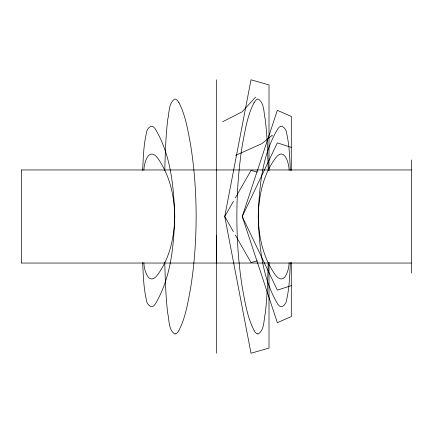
<?xml version="1.0" encoding="UTF-8"?>
<svg xmlns="http://www.w3.org/2000/svg" width="433" height="433" viewBox="0 0 433 433"><rect width="100%" height="100%" fill="white"/><g stroke="black" fill="none" stroke-linecap="round" stroke-linejoin="round"><path stroke-width="0.65" d="M216.5 262.544L216.5 235.184M164.784 170.321C165.238 153.428 165.747 136.503 167.701 119.708C169.368 113.013 168.383 103.384 174.613 99.049L175.625 99.168A220.7 21.076 85.4 0 1 178.921 102.745M268.216 262.679C267.762 279.572 267.253 296.497 265.299 313.292C263.632 319.987 264.617 329.616 258.387 333.951L257.375 333.832M142.657 170.461C143.253 158.24 143.55 145.883 146.224 133.894C146.3 129.299 151.371 122.799 155.111 128.709C170.878 154.76 173.806 186.661 174.737 216.5C173.806 246.339 170.878 278.24 155.111 304.291C151.371 310.201 146.3 303.701 146.224 299.106C143.55 287.117 143.253 274.76 142.657 262.539M290.343 262.539C289.747 274.76 289.45 287.117 286.776 299.106C286.7 303.701 281.629 310.201 277.889 304.291C262.122 278.24 259.194 246.339 258.263 216.5C259.194 186.661 262.122 154.76 277.889 128.709C281.629 122.799 286.7 129.299 286.776 133.894C289.45 145.883 289.747 158.24 290.343 170.461M143.88 170.337C144.167 161.038 149.661 145.656 158.824 159.766C170.007 176.328 174.483 196.734 174.737 216.5C174.38 236.873 169.855 258.214 157.547 274.852C148.773 286.716 143.967 269.927 143.88 262.663M289.12 262.663C288.833 271.962 283.339 287.344 274.176 273.234C262.993 256.672 258.517 236.266 258.263 216.5C258.62 196.127 263.145 174.786 275.453 158.148C284.227 146.284 289.033 163.073 289.12 170.337M254.09 102.556C247.422 115.411 245.213 130.014 242.529 144.092C238.61 168.015 236.9 192.268 236.862 216.5C236.9 240.732 238.61 264.985 242.529 288.908C245.213 302.986 247.422 317.589 254.09 330.444M178.91 330.444C185.578 317.589 187.787 302.986 190.471 288.908C194.39 264.985 196.1 240.732 196.138 216.5C196.1 192.268 194.39 168.015 190.471 144.092C187.787 130.014 185.578 115.411 178.91 102.556M233.382 201.345L224.738 216.5L251.01 353.209L269.012 348.1L269.012 262.393M235.379 197.849L251.01 170.456L257.44 172.101M222.632 121.77L242.177 111.801L255.578 97.095M235.639 155.355L261.776 143.707L272.151 135.388L272.151 136.038M291.29 285.623L277.347 290.142L242.226 216.5L277.347 110.328L291.29 116.428L291.29 170.521M257.44 260.899L251.01 262.544L235.379 235.151M175.625 333.832L174.613 333.951C168.383 329.616 169.368 319.987 167.701 313.292C165.747 296.497 165.238 279.572 164.784 262.679M21.65 169.963L411.35 169.963M21.65 263.037L411.35 263.037M291.29 147.377L277.347 142.858L242.226 216.5L277.347 322.672L291.29 316.572L291.29 262.479M233.382 231.655L224.738 216.5L251.01 79.791L269.012 84.9L269.012 170.607M268.216 170.321C267.762 153.428 267.253 136.503 265.299 119.708C263.632 113.013 264.617 103.384 258.387 99.049L257.375 99.168A220.7 21.076 -85.4 0 0 254.079 102.745M411.35 159.977L411.35 273.023M216.5 79.791L216.5 353.209M21.65 169.893L21.65 263.107M257.375 333.87A220.7 21.098 85.5 0 1 254.101 330.623M178.899 330.623A220.7 21.098 -85.5 0 1 175.625 333.87"/></g></svg>
